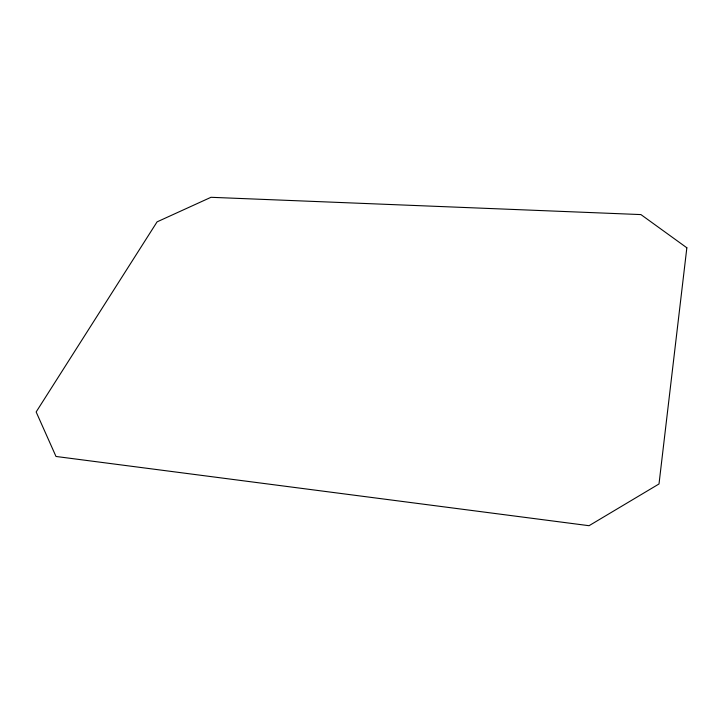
<?xml version="1.0" encoding="UTF-8"?>
<svg xmlns="http://www.w3.org/2000/svg" width="723" height="723" viewBox="0 0 723 723"><rect width="100%" height="100%" fill="white"/><g stroke="black" fill="none" stroke-linecap="round" stroke-linejoin="round"><path stroke-width="1.08" d="M686.85 247.79L659.005 483.967L589.046 525.702L55.996 456.466L36.15 411.956L157.081 221.862L210.989 197.298L640.921 214.586L686.85 247.79"/></g></svg>
